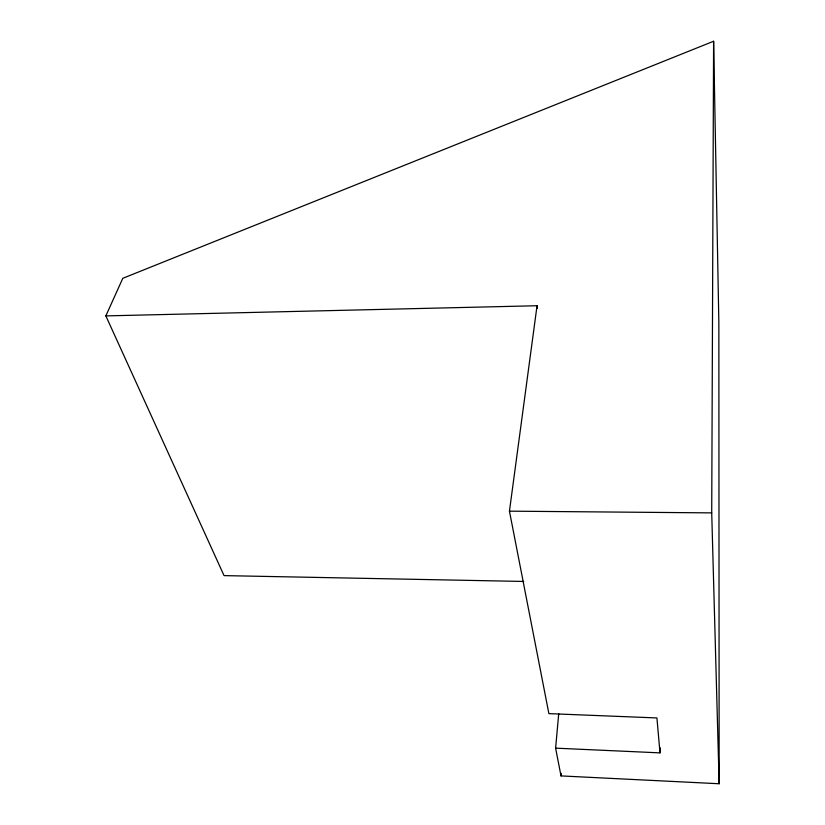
<?xml version="1.0" encoding="UTF-8"?>
<svg xmlns="http://www.w3.org/2000/svg" width="825" height="825" viewBox="0 0 825 825"><rect width="100%" height="100%" fill="white"/><g stroke="black" fill="none" stroke-linecap="round" stroke-linejoin="round"><path stroke-width="1.24" d="M558.731 713.656L555.607 748.151L561.01 775.913L719.153 783.75L711.717 512.882L713.604 41.25L122.801 278.303L105.847 315.892L224.049 575.613L523.7 581.45M555.607 748.151L660 752.874L660.165 747.749M561.01 775.913L561.227 773.345M660 752.874L656.927 717.946L548.883 713.625L509.448 511.16L537.044 305.735L105.847 315.892M509.448 511.16L711.717 512.882M537.044 305.735L537.426 308.282M713.604 41.25L718.853 322.781L719.153 783.75"/></g></svg>
